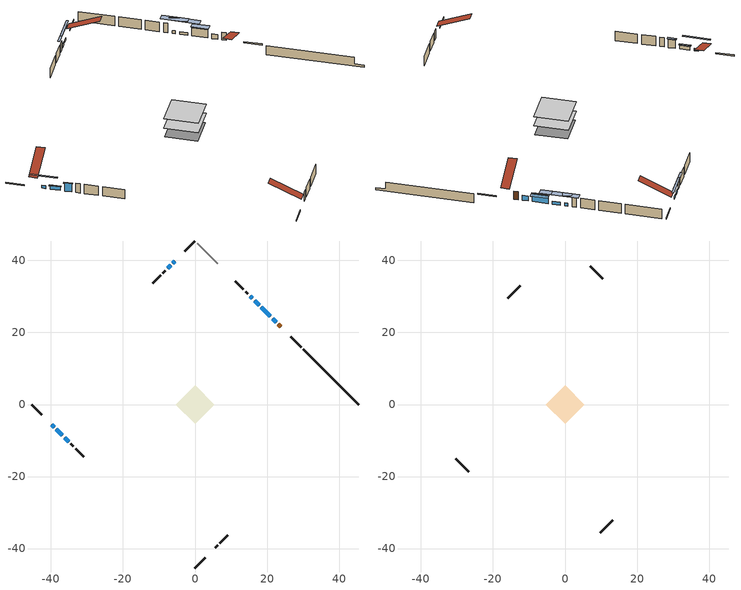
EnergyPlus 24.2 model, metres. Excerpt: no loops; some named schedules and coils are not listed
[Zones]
conditioned space
 floor adiabatic (AdiabaticFloorConstruction): -5.39,0 0,5.39 5.39,0 0,-5.39 z0.23
 floor foundation (Slab1 construction): -5.17,0 0,5.17 5.17,0 0,-5.17 z-2.08
 wall outside (RimJoist1 construction): 0,-45.39 2.87,-42.52 / -45.39,0 -42.52,-2.87 / 0,45.39 -2.87,42.52 / 29.43,15.96 26.56,18.83 z0.23:0.53
 wall outside (AdiabaticWallConstruction 1): 23.85,21.54 23.15,22.25 z0.23:2.26
 wall outside (AdiabaticWallConstruction): 22.49,22.9 21.57,23.82 z0.23:1.45; -5.58,39.81 -6.13,39.27 z0.23:0.97; -39.81,-5.58 -39.14,-6.25 / 17.78,27.61 16.54,28.85 / 15.88,29.51 15.36,30.03 / -6.78,38.61 -7.59,37.8 z0.23:0.94; 20.91,24.48 18.43,26.96 z0.23:2.31; -38.49,-6.91 -36.87,-8.52 z0.23:1.15; -36.21,-9.18 -35.12,-10.27 z0.23:2.34
 wall outside (Wall1 construction): 5.59,-39.81 6.26,-39.13 / -34.46,-10.93 -33.79,-11.61 / -8.25,37.14 -8.92,36.47 / 14.7,30.69 14.03,31.36 z0.23:2.67
 wall outside (Wall2 construction): 6.92,-38.47 9.11,-36.28 / -33.13,-12.26 -30.94,-14.46 / -9.58,35.81 -11.77,33.62 / 13.37,32.02 11.18,34.21 z0.23:2.67
 wall foundation (FoundationWall1 construction): 30.09,15.3,-2.08 30.09,15.3,0.23 43.86,1.53,0.23 43.86,1.53,-1.53 45.39,0,-1.53 45.39,0,-2.08
 wall adiabatic (Wall4 construction): 6.36,39.03 0.66,44.73 z0.23:2.67
 window (WindowConstruction 3): 22.49,22.9 21.57,23.82 z0.23:1.45
 window (WindowConstruction 7): -5.59,39.81 -6.12,39.27 z0.23:0.97
 window (WindowConstruction 8): -39.81,-5.59 -39.14,-6.25 z0.23:0.94
 window (WindowConstruction): 20.91,24.48 18.43,26.96 z0.23:2.31
 window (WindowConstruction 1): -38.48,-6.91 -36.87,-8.52 z0.23:1.14
 window (WindowConstruction 2): -36.21,-9.18 -35.12,-10.27 z0.23:2.34
 window (WindowConstruction 4): 17.78,27.61 16.54,28.85 z0.23:0.94
 window (WindowConstruction 5): 15.88,29.51 15.36,30.03 z0.23:0.94
 window (WindowConstruction 6): -6.78,38.61 -7.59,37.8 z0.23:0.94
 door (Door): 23.85,21.54 23.15,22.24 z0.23:2.26
 ceiling adiabatic (AdiabaticFloorConstruction): 0,-5.39 5.39,0 0,5.39 -5.39,0 z0.23
attic - vented
 floor to conditioned space (Floor1 construction Reversed): -5.39,0 0,5.39 5.39,0 0,-5.39 z2.67
 wall outside (Wall3 construction): 9.77,-35.62 13.27,-32.12 / -30.28,-15.11 -26.77,-18.62 / -12.43,32.96 -15.94,29.46 / 10.52,34.87 7.01,38.38 z0.23:2.67
 roof outside (Roof1 construction): 4.93,-40.46,2.67 -0.25,-35.29,5.72 -1.65,-36.69,5.72 3.53,-41.86,2.67; -40.46,-4.93,2.67 -35.29,0.25,5.72 -36.69,1.65,5.72 -41.86,-3.53,2.67; -4.93,40.46,2.67 0.25,35.29,5.72 1.65,36.69,5.72 -3.53,41.86,2.67; 24.5,20.89,2.67 19.33,15.71,5.72 20.73,14.31,5.72 25.91,19.49,2.67
shading: -7.99,37.4 -3.72,41.67 -4.01,41.96 -8.28,37.69 z3.61; -37.28,-8.12 -41.67,-3.72 -41.96,-4.01 -37.57,-8.41 z3.58; 18.29,27.1 21.06,24.34 22.02,25.3 19.26,28.07 z2.51; -36.73,-8.66 -38.63,-6.76 -38.92,-7.05 -37.02,-8.96 z1.35; -34.97,-10.42 -36.35,-9.04 -36.64,-9.33 -35.27,-10.71 z2.54; 14.67,30.72 19.64,25.75 20.61,26.71 15.64,31.69 z3.58; 13.49,31.9 17.75,27.64 18.72,28.61 14.46,32.87 z3.58; -9.46,35.94 -4.91,40.48 -5.21,40.77 -9.75,36.23 z3.58
[Building]
Building 1: Terrain=Suburbs
[Site:Location]
Quebec Intl AP_QC: Latitude {deg}=46.8; Longitude {deg}=-71.38; Time Zone {hr}=-5; Elevation {m}=74; Keep Site Location Information=Yes
[Site:GroundTemperature:Shallow]
0.0108218, -2.24938, -2.43038, -1.3578, 2.94801, 7.23376, 10.9493, 13.303, 13.5029, 11.5886, 7.96783, 3.81355
[Site:WaterMainsTemperature]
Calculation Method=Schedule; Temperature Schedule=mains temperature schedule
[Material] Roughness=Rough; Thermal Absorptance=0.9
Name | Thickness {m} | Conductivity {W/m-K} | Density {kg/m3} | Specific Heat {J/kg-K} | Solar Absorptance | Visible Absorptance
asphalt or fiberglass shingles | 0.00635 | 0.162714 | 1121.4 | 1465.45 | 0.4 | 0.4
ceiling loosefill ins | 0.169333 | 0.0480833 | 16.02 | 1046.75 | 0.7 | 0.7
ceiling stud and cavity | 0.1397 | 0.246387 | 65.682 | 1177.47 | 0.7 | 0.7
concrete 4.0 in. | 0.1016 | 1.803125 | 2242.8 | 837.4 | 0.7 | 0.7
concrete 8.0 in. | 0.2032 | 1.803125 | 2242.8 | 837.4 | 0.7 | 0.7
door material | 0.04445 | 0.188738 | 512.64 | 1214.23 | 0.7 | 0.7
exterior vertical ins | 0.0533782 | 0.029427 | 32.04 | 1214.23 | 0.7 | 0.7
floor covering | 0.0127 | 0.0433444 | 54.468 | 1339.84 | 0.6 | 0.6
floor rigid ins; wall rigid ins 2 | 0.512978 | 0.029427 | 32.04 | 1214.23 | 0.7 | 0.7
floor stud and cavity | 0.1397 | 1.75129 | 37.0049 | 1207.88 | 0.7 | 0.7
furniture material conditioned space 1 | 0.1524 | 0.115458 | 640.8 | 1214.23 | 0.6 | 0.6
gypsum board | 0.0127 | 0.160291 | 801 | 837.4 | 0.6 | 0.6
gypsum board 1 | 0.0127 | 0.160291 | 801 | 837.4 | 0.7 | 0.7
osb sheathing 0.5 in. | 0.0127 | 0.115458 | 512.64 | 1214.23 | 0.7 | 0.7
osb sheathing 0.75 in. | 0.01905 | 0.115458 | 512.64 | 1214.23 | 0.7 | 0.7
osb sheathing 2.0 in. | 0.0508 | 0.115458 | 512.64 | 1214.23 | 0.7 | 0.7
rim joist rigid ins; wall rigid ins | 0.051816 | 0.029427 | 32.04 | 1214.23 | 0.7 | 0.7
rim joist stud and cavity | 0.0508 | 0.0392742 | 125.044 | 1163.47 | 0.6 | 0.6
wall rigid ins 1 | 0.051816 | 0.029427 | 32.04 | 1214.23 | 0.4 | 0.4
wall stud and cavity | 0.1397 | 0.299398 | 139.0536 | 1170.24 | 0.7 | 0.7
wall stud and cavity 1 | 0.1397 | 0.16703 | 139.0536 | 1170.24 | 0.7 | 0.7
wall stud and cavity 2 | 0.0889 | 6.1454 | 50.32683 | 1063.81 | 0.6 | 0.6
wall stud and cavity 3 | 0.1397 | 0.139793 | 139.0536 | 1170.24 | 0.7 | 0.7
wall stud and cavity 4 | 0.0889 | 0.380278 | 52.3479 | 1209.89 | 0.7 | 0.7
wall stud and cavity 5 | 0.0889 | 0.391764 | 83.0341 | 1211.67 | 0.7 | 0.7
wood siding | 0.0254 | 0.102417 | 544.68 | 1172.36 | 0.4 | 0.4
wood siding 1 | 0.00254 | 0.102417 | 544.68 | 1172.36 | 0.4 | 0.4
wood siding 2; wood siding 3; wood siding 4 | 0.0254 | 0.102417 | 544.68 | 1172.36 | 0.7 | 0.7
[WindowMaterial:SimpleGlazingSystem]
Name | U-Factor {W/m2-K} | Solar Heat Gain Coefficient
WindowMaterial | 2.97584 | 0.59
WindowMaterial 1 | 3.00196 | 0.53
WindowMaterial 2 | 2.98209 | 0.59
WindowMaterial 3 | 2.93325 | 0.66
WindowMaterial 4 | 2.986628 | 0.55
WindowMaterial 5 | 3.0559 | 0.45
WindowMaterial 6 | 3.01388 | 0.51
WindowMaterial 7 | 3.05249 | 0.46
WindowMaterial 8 | 3.03035 | 0.49
[Construction]
AdiabaticFloorConstruction: floor stud and cavity, floor rigid ins, osb sheathing 0.75 in., floor covering
AdiabaticWallConstruction: wood siding 3, wall rigid ins 2, wall stud and cavity 4, gypsum board
AdiabaticWallConstruction 1: wood siding 4, wall rigid ins 2, wall stud and cavity 4, gypsum board
Door: door material
Floor1 construction Reversed: gypsum board, ceiling stud and cavity, ceiling loosefill ins
FoundationWall1 construction: concrete 8.0 in., gypsum board 1
furniture construction conditioned space 1: furniture material conditioned space 1
PartitionWallConstruction: gypsum board, wall stud and cavity 5, gypsum board
RimJoist1 construction: wood siding 2, rim joist rigid ins, osb sheathing 2.0 in., rim joist stud and cavity
Roof1 construction: asphalt or fiberglass shingles
Slab1 construction: concrete 4.0 in.
Wall1 construction: wood siding, wall rigid ins, osb sheathing 0.5 in., wall stud and cavity, gypsum board
Wall2 construction: wood siding, wall rigid ins, osb sheathing 0.5 in., wall stud and cavity 1, gypsum board
Wall3 construction: wood siding 1, wall stud and cavity 2
Wall4 construction: wall rigid ins 1, osb sheathing 0.5 in., wall stud and cavity 3, gypsum board
WindowConstruction: WindowMaterial
WindowConstruction 1: WindowMaterial 1
WindowConstruction 2: WindowMaterial 2
WindowConstruction 3: WindowMaterial 3
WindowConstruction 4: WindowMaterial 4
WindowConstruction 5: WindowMaterial 5
WindowConstruction 6: WindowMaterial 6
WindowConstruction 7: WindowMaterial 7
WindowConstruction 8: WindowMaterial 8
[Zone] Multiplier=1; Part of Total Floor Area=Yes
Name | Volume {m3}
attic - vented | 28.359
conditioned space | 278.5
[Space]
Name | Zone | Volume {m3}
attic - vented 1 | attic - vented | 28.359
conditioned space 1 | conditioned space | 278.5
[ZoneInfiltration:EffectiveLeakageArea]
infil attic - vented 1: Zone or Space=attic - vented 1; Schedule=Always On Discrete; Effective Air Leakage Area {cm2}=2143.75; Stack Coefficient=0.000381676; Wind Coefficient=1.31998e-05
[ZoneMixing]
whole house fan mix: Zone or Space=attic - vented; Schedule=Always On Continuous; Design Flow Rate Calculation Method=Flow/Zone; Design Flow Rate {m3/s}=0; Source Zone or Space=conditioned space
[SurfaceProperty:ExposedFoundationPerimeter]
Slab1: Exposed Perimeter Calculation Method=TotalExposedPerimeter; Total Exposed Perimeter {m}=21.641
[InternalMass] Zone or ZoneList=conditioned space; Space or SpaceList=conditioned space 1
Name | Construction | Surface Area {m2}
furniture mass conditioned space 1 | furniture construction conditioned space 1 | 44.6399
partition wall mass | PartitionWallConstruction | 111.6
[Lights]
interior lighting: Zone or ZoneList or Space or SpaceList=conditioned space 1; Schedule=interior lighting schedule; Design Level Calculation Method=LightingLevel; Lighting Level {W}=343.2; Return Air Fraction=0; Fraction Radiant=0.6; Fraction Visible=0.2; Fraction Replaceable=1
[People]
occupants: Zone or ZoneList or Space or SpaceList=conditioned space 1; Number of People Schedule=occupants schedule; Number of People Calculation Method=People; Number of People=3; Fraction Radiant=0.314171; Sensible Heat Fraction=0.56303; Activity Level Schedule=occupants activity schedule; Carbon Dioxide Generation Rate {m3/s-W}=0; Enable ASHRAE 55 Comfort Warnings=No; Mean Radiant Temperature Calculation Type=EnclosureAveraged
[ElectricEquipment] Zone or ZoneList or Space or SpaceList=conditioned space 1; Design Level Calculation Method=EquipmentLevel
Name | Schedule | Design Level {W} | Fraction Latent | Fraction Radiant | Fraction Lost
clothes dryer | clothes dryer schedule | 140.772 | 0.015 | 0.081 | 0.85
clothes washer | clothes washer schedule | 32.1985 | 0.03 | 0.162 | 0.7
cooking range | cooking range schedule | 208.969 | 0.08 | 0.432 | 0.2
dishwasher | dishwasher schedule | 66.8632 | 0.3 | 0.18 | 0.4
fridge | fridge schedule | 72.9452 | 0 | 0.6 | 0
mech vent house fan | mech vent house fan schedule | 14.1667 | 0 | 0 | 1
mech vent house fan cfis | mech vent house fan cfis schedule | 0 | 0 | 0 | 0
mech vent range fan 0 | mech vent range fan 0 schedule | 57 | 0 | 0 | 1
misc plug loads | misc plug loads schedule | 494.7 | 0.045 | 0.513 | 0.1
whole house fan | Always On Discrete | 0 | 0 | 0 | 1
[OtherEquipment] Zone or ZoneList or Space or SpaceList=conditioned space 1; Design Level Calculation Method=EquipmentLevel
Name | Fuel Type | Schedule | Design Level {W} | Fraction Latent | Fraction Radiant | Fraction Lost
clothes dryer 1 | Electricity | clothes dryer schedule | 0 | 0.015 | 0.081 | 0.85
cooking range 1 | Electricity | cooking range schedule | 0 | 0.08 | 0.432 | 0.2
general water use latent | None | general water use schedule | 59.3978 | 1 | 0 | 0
general water use sensible | None | general water use schedule | -58.539 | 0 | 0.6 | 0
mech vent house fan latent load | None | Always On Discrete | 0 | 1 | 0 | 0
mech vent house fan sensible load | None | Always On Discrete | 0 | 0 | 0 | 0
water heater energy adjustment1 | Electricity | Always On Discrete | 0.01 | 0 | 0 | 1
[ZoneInfiltration:DesignFlowRate] Zone or ZoneList or Space or SpaceList=conditioned space 1; Schedule=Always On Discrete; Design Flow Rate Calculation Method=Flow/Zone; Design Flow Rate {m3/s}=0
infil flow; natural vent flow; whole house fan flow
[ZoneControl:Thermostat]
conditioned space Thermostat: Zone or ZoneList=conditioned space; Control Type Schedule=conditioned space Thermostat Schedule; Control 1=conditioned space temperature setpoint; Temperature Difference Between Cutout And Setpoint {deltaC}=0
[ThermostatSetpoint:DualSetpoint]
conditioned space temperature setpoint: Heating Setpoint Temperature Schedule=heating setpoint; Cooling Setpoint Temperature Schedule=cooling setpoint
[AirLoopHVAC:UnitarySystem]
unit heater unitary system: Control Type=Load; Controlling Zone or Thermostat Location=conditioned space; Dehumidification Control Type=None; Availability Schedule=Always On Discrete; Supply Fan=unit heater supply fan; Fan Placement=BlowThrough; Supply Air Fan Operating Mode Schedule=unit heater auto fan schedule; Heating Coil=unit heater htg coil; DX Heating Coil Sizing Ratio=1; Use DOAS DX Cooling Coil=No; Minimum Supply Air Temperature {C}=2; Latent Load Control=SensibleOnlyLoadControl; Cooling Supply Air Flow Rate Method=None; Heating Supply Air Flow Rate Method=SupplyAirFlowRate; Heating Supply Air Flow Rate {m3/s}=0.00141584; No Load Supply Air Flow Rate Method=SupplyAirFlowRate; No Load Supply Air Flow Rate {m3/s}=0; No Load Supply Air Flow Rate Control Set To Low Speed=Yes; Maximum Supply Air Temperature {C}=48.8889; Maximum Outdoor Dry-Bulb Temperature for Supplemental Heater Operation {C}=21; Ancillary On-Cycle Electric Power {W}=0; Ancillary Off-Cycle Electric Power {W}=0
[Zone equipment]
conditioned space: electric baseboard, unit heater unitary system
[Foundation:Kiva]
Foundation Kiva 1: Initial Indoor Air Temperature {C}=18; Wall Height Above Grade {m}=0.230002; Wall Depth Below Slab {m}=0.2032; Custom Block Material Name 1=exterior vertical ins; Custom Block Depth 1 {m}=2.30999; Custom Block X Position 1 {m}=0.2159; Custom Block Z Position 1 {m}=0
[Foundation:Kiva:Settings]
Soil Conductivity {W/m-K}=0.849921; Soil Density {kg/m3}=1842.3; Soil Specific Heat {J/kg-K}=418.7; Ground Solar Absorptivity=0.9; Ground Thermal Absorptivity=0.9; Ground Surface Roughness {m}=0.03; Far-Field Width {m}=40; Deep-Ground Boundary Condition=ZeroFlux; Deep-Ground Depth {m}=40; Minimum Cell Dimension {m}=0.2; Maximum Cell Growth Coefficient=3; Simulation Timestep=Timestep
[Exterior:Lights]
exterior lighting: Schedule=exterior lighting schedule; Design Level {W}=75.6
[EnergyManagementSystem:Sensor] Output:Variable or Output:Meter Index Key=conditioned space
Name | Output:Variable or Output:Meter
conditioned_space_clg_unmet_s | Zone Cooling Setpoint Not Met Time
conditioned_space_htg_unmet_s | Zone Heating Setpoint Not Met Time
fridge_tin_s; tin_s; tin_s_1 | Zone Mean Air Temperature
tout_s | Zone Outdoor Air Drybulb Temperature
win_s | Zone Air Humidity Ratio
[Schedule:Constant]
Name | Hourly Value
Always On Continuous; mech vent house fan schedule; mech vent house fan cfis schedule; Always On Discrete | 1
occupants activity schedule | 117.228
fridge schedule; unit heater auto fan schedule | 0
[Schedule:Week:Daily]
interior lighting schedule Week Rule - Jan1-Jan27: interior lighting schedule day, interior lighting schedule day, interior lighting schedule day, interior lighting schedule day, interior lighting schedule day, interior lighting schedule day, interior lighting schedule day, interior lighting schedule default day, interior lighting schedule default day, interior lighting schedule default day, interior lighting schedule default day, interior lighting schedule default day
interior lighting schedule Week Rule - Jan28-Feb3: interior lighting schedule day, interior lighting schedule day, interior lighting schedule day, interior lighting schedule day, interior lighting schedule day 1, interior lighting schedule day 1, interior lighting schedule day 1, interior lighting schedule default day, interior lighting schedule default day, interior lighting schedule default day, interior lighting schedule default day, interior lighting schedule default day
interior lighting schedule Week Rule - Feb4-Feb24: interior lighting schedule day 1, interior lighting schedule day 1, interior lighting schedule day 1, interior lighting schedule day 1, interior lighting schedule day 1, interior lighting schedule day 1, interior lighting schedule day 1, interior lighting schedule default day, interior lighting schedule default day, interior lighting schedule default day, interior lighting schedule default day, interior lighting schedule default day
interior lighting schedule Week Rule - Feb25-Mar3: interior lighting schedule day 1, interior lighting schedule day 1, interior lighting schedule day 1, interior lighting schedule day 1, interior lighting schedule day 2, interior lighting schedule day 2, interior lighting schedule day 2, interior lighting schedule default day, interior lighting schedule default day, interior lighting schedule default day, interior lighting schedule default day, interior lighting schedule default day
interior lighting schedule Week Rule - Mar4-Mar31: interior lighting schedule day 2, interior lighting schedule day 2, interior lighting schedule day 2, interior lighting schedule day 2, interior lighting schedule day 2, interior lighting schedule day 2, interior lighting schedule day 2, interior lighting schedule default day, interior lighting schedule default day, interior lighting schedule default day, interior lighting schedule default day, interior lighting schedule default day
interior lighting schedule Week Rule - Apr1-Apr28: interior lighting schedule day 3, interior lighting schedule day 3, interior lighting schedule day 3, interior lighting schedule day 3, interior lighting schedule day 3, interior lighting schedule day 3, interior lighting schedule day 3, interior lighting schedule default day, interior lighting schedule default day, interior lighting schedule default day, interior lighting schedule default day, interior lighting schedule default day
interior lighting schedule Week Rule - Apr29-May5: interior lighting schedule day 3, interior lighting schedule day 3, interior lighting schedule day 4, interior lighting schedule day 4, interior lighting schedule day 4, interior lighting schedule day 4, interior lighting schedule day 4, interior lighting schedule default day, interior lighting schedule default day, interior lighting schedule default day, interior lighting schedule default day, interior lighting schedule default day
interior lighting schedule Week Rule - May6-May26: interior lighting schedule day 4, interior lighting schedule day 4, interior lighting schedule day 4, interior lighting schedule day 4, interior lighting schedule day 4, interior lighting schedule day 4, interior lighting schedule day 4, interior lighting schedule default day, interior lighting schedule default day, interior lighting schedule default day, interior lighting schedule default day, interior lighting schedule default day
interior lighting schedule Week Rule - May27-Jun2: interior lighting schedule day 4, interior lighting schedule day 4, interior lighting schedule day 4, interior lighting schedule day 4, interior lighting schedule day 4, interior lighting schedule day 5, interior lighting schedule day 5, interior lighting schedule default day, interior lighting schedule default day, interior lighting schedule default day, interior lighting schedule default day, interior lighting schedule default day
interior lighting schedule Week Rule - Jun3-Jun30: interior lighting schedule day 5, interior lighting schedule day 5, interior lighting schedule day 5, interior lighting schedule day 5, interior lighting schedule day 5, interior lighting schedule day 5, interior lighting schedule day 5, interior lighting schedule default day, interior lighting schedule default day, interior lighting schedule default day, interior lighting schedule default day, interior lighting schedule default day
interior lighting schedule Week Rule - Jul1-Jul28: interior lighting schedule day 6, interior lighting schedule day 6, interior lighting schedule day 6, interior lighting schedule day 6, interior lighting schedule day 6, interior lighting schedule day 6, interior lighting schedule day 6, interior lighting schedule default day, interior lighting schedule default day, interior lighting schedule default day, interior lighting schedule default day, interior lighting schedule default day
interior lighting schedule Week Rule - Jul29-Aug4: interior lighting schedule day 6, interior lighting schedule day 6, interior lighting schedule day 6, interior lighting schedule day 7, interior lighting schedule day 7, interior lighting schedule day 7, interior lighting schedule day 7, interior lighting schedule default day, interior lighting schedule default day, interior lighting schedule default day, interior lighting schedule default day, interior lighting schedule default day
interior lighting schedule Week Rule - Aug5-Aug25: interior lighting schedule day 7, interior lighting schedule day 7, interior lighting schedule day 7, interior lighting schedule day 7, interior lighting schedule day 7, interior lighting schedule day 7, interior lighting schedule day 7, interior lighting schedule default day, interior lighting schedule default day, interior lighting schedule default day, interior lighting schedule default day, interior lighting schedule default day
interior lighting schedule Week Rule - Aug26-Sep1: interior lighting schedule day 7, interior lighting schedule day 7, interior lighting schedule day 7, interior lighting schedule day 7, interior lighting schedule day 7, interior lighting schedule day 7, interior lighting schedule day 8, interior lighting schedule default day, interior lighting schedule default day, interior lighting schedule default day, interior lighting schedule default day, interior lighting schedule default day
interior lighting schedule Week Rule - Sep2-Sep29: interior lighting schedule day 8, interior lighting schedule day 8, interior lighting schedule day 8, interior lighting schedule day 8, interior lighting schedule day 8, interior lighting schedule day 8, interior lighting schedule day 8, interior lighting schedule default day, interior lighting schedule default day, interior lighting schedule default day, interior lighting schedule default day, interior lighting schedule default day
interior lighting schedule Week Rule - Sep30-Oct6: interior lighting schedule day 8, interior lighting schedule day 9, interior lighting schedule day 9, interior lighting schedule day 9, interior lighting schedule day 9, interior lighting schedule day 9, interior lighting schedule day 9, interior lighting schedule default day, interior lighting schedule default day, interior lighting schedule default day, interior lighting schedule default day, interior lighting schedule default day
interior lighting schedule Week Rule - Oct7-Oct27: interior lighting schedule day 9, interior lighting schedule day 9, interior lighting schedule day 9, interior lighting schedule day 9, interior lighting schedule day 9, interior lighting schedule day 9, interior lighting schedule day 9, interior lighting schedule default day, interior lighting schedule default day, interior lighting schedule default day, interior lighting schedule default day, interior lighting schedule default day
interior lighting schedule Week Rule - Oct28-Nov3: interior lighting schedule day 9, interior lighting schedule day 9, interior lighting schedule day 9, interior lighting schedule day 9, interior lighting schedule day 10, interior lighting schedule day 10, interior lighting schedule day 10, interior lighting schedule default day, interior lighting schedule default day, interior lighting schedule default day, interior lighting schedule default day, interior lighting schedule default day
interior lighting schedule Week Rule - Nov4-Nov24: interior lighting schedule day 10, interior lighting schedule day 10, interior lighting schedule day 10, interior lighting schedule day 10, interior lighting schedule day 10, interior lighting schedule day 10, interior lighting schedule day 10, interior lighting schedule default day, interior lighting schedule default day, interior lighting schedule default day, interior lighting schedule default day, interior lighting schedule default day
interior lighting schedule Week Rule - Nov25-Dec1: interior lighting schedule day 10, interior lighting schedule day 10, interior lighting schedule day 10, interior lighting schedule day 10, interior lighting schedule day 10, interior lighting schedule day 10, interior lighting schedule day 11, interior lighting schedule default day, interior lighting schedule default day, interior lighting schedule default day, interior lighting schedule default day, interior lighting schedule default day
interior lighting schedule Week Rule - Dec2-Dec31: interior lighting schedule day 11, interior lighting schedule day 11, interior lighting schedule day 11, interior lighting schedule day 11, interior lighting schedule day 11, interior lighting schedule day 11, interior lighting schedule day 11, interior lighting schedule default day, interior lighting schedule default day, interior lighting schedule default day, interior lighting schedule default day, interior lighting schedule default day
occupants schedule Week Rule - Jan1-Dec31: occupants schedule day, occupants schedule day, occupants schedule day, occupants schedule day, occupants schedule day, occupants schedule day, occupants schedule day, occupants schedule default day, occupants schedule default day, occupants schedule default day, occupants schedule default day, occupants schedule default day
clothes dryer schedule Week Rule - Jan1-Dec31: clothes dryer schedule day, clothes dryer schedule day, clothes dryer schedule day, clothes dryer schedule day, clothes dryer schedule day, clothes dryer schedule day, clothes dryer schedule day, clothes dryer schedule default day, clothes dryer schedule default day, clothes dryer schedule default day, clothes dryer schedule default day, clothes dryer schedule default day
clothes washer schedule Week Rule - Jan1-Dec31: clothes washer schedule day, clothes washer schedule day, clothes washer schedule day, clothes washer schedule day, clothes washer schedule day, clothes washer schedule day, clothes washer schedule day, clothes washer schedule default day, clothes washer schedule default day, clothes washer schedule default day, clothes washer schedule default day, clothes washer schedule default day
cooking range schedule Week Rule - Jan1-Dec31: cooking range schedule day, cooking range schedule day, cooking range schedule day, cooking range schedule day, cooking range schedule day, cooking range schedule day, cooking range schedule day, cooking range schedule default day, cooking range schedule default day, cooking range schedule default day, cooking range schedule default day, cooking range schedule default day
dishwasher schedule Week Rule - Jan1-Dec31: dishwasher schedule day, dishwasher schedule day, dishwasher schedule day, dishwasher schedule day, dishwasher schedule day, dishwasher schedule day, dishwasher schedule day, dishwasher schedule default day, dishwasher schedule default day, dishwasher schedule default day, dishwasher schedule default day, dishwasher schedule default day
mech vent range fan 0 schedule Week Rule - Jan1-Dec31: mech vent range fan 0 schedule day, mech vent range fan 0 schedule day, mech vent range fan 0 schedule day, mech vent range fan 0 schedule day, mech vent range fan 0 schedule day, mech vent range fan 0 schedule day, mech vent range fan 0 schedule day, mech vent range fan 0 schedule default day, mech vent range fan 0 schedule default day, mech vent range fan 0 schedule default day, mech vent range fan 0 schedule default day, mech vent range fan 0 schedule default day
misc plug loads schedule Week Rule - Jan1-Dec31: misc plug loads schedule day, misc plug loads schedule day, misc plug loads schedule day, misc plug loads schedule day, misc plug loads schedule day, misc plug loads schedule day, misc plug loads schedule day, misc plug loads schedule default day, misc plug loads schedule default day, misc plug loads schedule default day, misc plug loads schedule default day, misc plug loads schedule default day
general water use schedule Week Rule - Jan1-Dec31: general water use schedule day, general water use schedule day, general water use schedule day, general water use schedule day, general water use schedule day, general water use schedule day, general water use schedule day, general water use schedule default day, general water use schedule default day, general water use schedule default day, general water use schedule default day, general water use schedule default day
exterior lighting schedule Week Rule - Jan1-Jan27: exterior lighting schedule day, exterior lighting schedule day, exterior lighting schedule day, exterior lighting schedule day, exterior lighting schedule day, exterior lighting schedule day, exterior lighting schedule day, exterior lighting schedule default day, exterior lighting schedule default day, exterior lighting schedule default day, exterior lighting schedule default day, exterior lighting schedule default day
exterior lighting schedule Week Rule - Jan28-Feb3: exterior lighting schedule day, exterior lighting schedule day, exterior lighting schedule day, exterior lighting schedule day, exterior lighting schedule day 1, exterior lighting schedule day 1, exterior lighting schedule day 1, exterior lighting schedule default day, exterior lighting schedule default day, exterior lighting schedule default day, exterior lighting schedule default day, exterior lighting schedule default day
exterior lighting schedule Week Rule - Feb4-Feb24: exterior lighting schedule day 1, exterior lighting schedule day 1, exterior lighting schedule day 1, exterior lighting schedule day 1, exterior lighting schedule day 1, exterior lighting schedule day 1, exterior lighting schedule day 1, exterior lighting schedule default day, exterior lighting schedule default day, exterior lighting schedule default day, exterior lighting schedule default day, exterior lighting schedule default day
exterior lighting schedule Week Rule - Feb25-Mar3: exterior lighting schedule day 1, exterior lighting schedule day 1, exterior lighting schedule day 1, exterior lighting schedule day 1, exterior lighting schedule day 2, exterior lighting schedule day 2, exterior lighting schedule day 2, exterior lighting schedule default day, exterior lighting schedule default day, exterior lighting schedule default day, exterior lighting schedule default day, exterior lighting schedule default day
exterior lighting schedule Week Rule - Mar4-Mar31: exterior lighting schedule day 2, exterior lighting schedule day 2, exterior lighting schedule day 2, exterior lighting schedule day 2, exterior lighting schedule day 2, exterior lighting schedule day 2, exterior lighting schedule day 2, exterior lighting schedule default day, exterior lighting schedule default day, exterior lighting schedule default day, exterior lighting schedule default day, exterior lighting schedule default day
exterior lighting schedule Week Rule - Apr1-Apr28: exterior lighting schedule day 3, exterior lighting schedule day 3, exterior lighting schedule day 3, exterior lighting schedule day 3, exterior lighting schedule day 3, exterior lighting schedule day 3, exterior lighting schedule day 3, exterior lighting schedule default day, exterior lighting schedule default day, exterior lighting schedule default day, exterior lighting schedule default day, exterior lighting schedule default day
exterior lighting schedule Week Rule - Apr29-May5: exterior lighting schedule day 3, exterior lighting schedule day 3, exterior lighting schedule day 4, exterior lighting schedule day 4, exterior lighting schedule day 4, exterior lighting schedule day 4, exterior lighting schedule day 4, exterior lighting schedule default day, exterior lighting schedule default day, exterior lighting schedule default day, exterior lighting schedule default day, exterior lighting schedule default day
exterior lighting schedule Week Rule - May6-May26: exterior lighting schedule day 4, exterior lighting schedule day 4, exterior lighting schedule day 4, exterior lighting schedule day 4, exterior lighting schedule day 4, exterior lighting schedule day 4, exterior lighting schedule day 4, exterior lighting schedule default day, exterior lighting schedule default day, exterior lighting schedule default day, exterior lighting schedule default day, exterior lighting schedule default day
exterior lighting schedule Week Rule - May27-Jun2: exterior lighting schedule day 4, exterior lighting schedule day 4, exterior lighting schedule day 4, exterior lighting schedule day 4, exterior lighting schedule day 4, exterior lighting schedule day 5, exterior lighting schedule day 5, exterior lighting schedule default day, exterior lighting schedule default day, exterior lighting schedule default day, exterior lighting schedule default day, exterior lighting schedule default day
exterior lighting schedule Week Rule - Jun3-Jun30: exterior lighting schedule day 5, exterior lighting schedule day 5, exterior lighting schedule day 5, exterior lighting schedule day 5, exterior lighting schedule day 5, exterior lighting schedule day 5, exterior lighting schedule day 5, exterior lighting schedule default day, exterior lighting schedule default day, exterior lighting schedule default day, exterior lighting schedule default day, exterior lighting schedule default day
exterior lighting schedule Week Rule - Jul1-Jul28: exterior lighting schedule day 6, exterior lighting schedule day 6, exterior lighting schedule day 6, exterior lighting schedule day 6, exterior lighting schedule day 6, exterior lighting schedule day 6, exterior lighting schedule day 6, exterior lighting schedule default day, exterior lighting schedule default day, exterior lighting schedule default day, exterior lighting schedule default day, exterior lighting schedule default day
exterior lighting schedule Week Rule - Jul29-Aug4: exterior lighting schedule day 6, exterior lighting schedule day 6, exterior lighting schedule day 6, exterior lighting schedule day 7, exterior lighting schedule day 7, exterior lighting schedule day 7, exterior lighting schedule day 7, exterior lighting schedule default day, exterior lighting schedule default day, exterior lighting schedule default day, exterior lighting schedule default day, exterior lighting schedule default day
exterior lighting schedule Week Rule - Aug5-Aug25: exterior lighting schedule day 7, exterior lighting schedule day 7, exterior lighting schedule day 7, exterior lighting schedule day 7, exterior lighting schedule day 7, exterior lighting schedule day 7, exterior lighting schedule day 7, exterior lighting schedule default day, exterior lighting schedule default day, exterior lighting schedule default day, exterior lighting schedule default day, exterior lighting schedule default day
exterior lighting schedule Week Rule - Aug26-Sep1: exterior lighting schedule day 7, exterior lighting schedule day 7, exterior lighting schedule day 7, exterior lighting schedule day 7, exterior lighting schedule day 7, exterior lighting schedule day 7, exterior lighting schedule day 8, exterior lighting schedule default day, exterior lighting schedule default day, exterior lighting schedule default day, exterior lighting schedule default day, exterior lighting schedule default day
exterior lighting schedule Week Rule - Sep2-Sep29: exterior lighting schedule day 8, exterior lighting schedule day 8, exterior lighting schedule day 8, exterior lighting schedule day 8, exterior lighting schedule day 8, exterior lighting schedule day 8, exterior lighting schedule day 8, exterior lighting schedule default day, exterior lighting schedule default day, exterior lighting schedule default day, exterior lighting schedule default day, exterior lighting schedule default day
exterior lighting schedule Week Rule - Sep30-Oct6: exterior lighting schedule day 8, exterior lighting schedule day 9, exterior lighting schedule day 9, exterior lighting schedule day 9, exterior lighting schedule day 9, exterior lighting schedule day 9, exterior lighting schedule day 9, exterior lighting schedule default day, exterior lighting schedule default day, exterior lighting schedule default day, exterior lighting schedule default day, exterior lighting schedule default day
[Schedule:Year]
interior lighting schedule: interior lighting schedule Week Rule - Jan1-Jan27, 1, 1, 1, 27, interior lighting schedule Week Rule - Jan28-Feb3, 1, 28, 2, 3, interior lighting schedule Week Rule - Feb4-Feb24, 2, 4, 2, 24, interior lighting schedule Week Rule - Feb25-Mar3, 2, 25, 3, 3, interior lighting schedule Week Rule - Mar4-Mar31, 3, 4, 3, 31, interior lighting schedule Week Rule - Apr1-Apr28, 4, 1, 4, 28, interior lighting schedule Week Rule - Apr29-May5, 4, 29, 5, 5, interior lighting schedule Week Rule - May6-May26, 5, 6, 5, 26, interior lighting schedule Week Rule - May27-Jun2, 5, 27, 6, 2, interior lighting schedule Week Rule - Jun3-Jun30, 6, 3, 6, 30, interior lighting schedule Week Rule - Jul1-Jul28, 7, 1, 7, 28, interior lighting schedule Week Rule - Jul29-Aug4, 7, 29, 8, 4, interior lighting schedule Week Rule - Aug5-Aug25, 8, 5, 8, 25, interior lighting schedule Week Rule - Aug26-Sep1, 8, 26, 9, 1, interior lighting schedule Week Rule - Sep2-Sep29, 9, 2, 9, 29, interior lighting schedule Week Rule - Sep30-Oct6, 9, 30, 10, 6, interior lighting schedule Week Rule - Oct7-Oct27, 10, 7, 10, 27, interior lighting schedule Week Rule - Oct28-Nov3, 10, 28, 11, 3, interior lighting schedule Week Rule - Nov4-Nov24, 11, 4, 11, 24, interior lighting schedule Week Rule - Nov25-Dec1, 11, 25, 12, 1, interior lighting schedule Week Rule - Dec2-Dec31, 12, 2, 12, 31
occupants schedule: occupants schedule Week Rule - Jan1-Dec31, 1, 1, 12, 31
clothes dryer schedule: clothes dryer schedule Week Rule - Jan1-Dec31, 1, 1, 12, 31
clothes washer schedule: clothes washer schedule Week Rule - Jan1-Dec31, 1, 1, 12, 31
cooking range schedule: cooking range schedule Week Rule - Jan1-Dec31, 1, 1, 12, 31
dishwasher schedule: dishwasher schedule Week Rule - Jan1-Dec31, 1, 1, 12, 31
mech vent range fan 0 schedule: mech vent range fan 0 schedule Week Rule - Jan1-Dec31, 1, 1, 12, 31
misc plug loads schedule: misc plug loads schedule Week Rule - Jan1-Dec31, 1, 1, 12, 31
general water use schedule: general water use schedule Week Rule - Jan1-Dec31, 1, 1, 12, 31
exterior lighting schedule: exterior lighting schedule Week Rule - Jan1-Jan27, 1, 1, 1, 27, exterior lighting schedule Week Rule - Jan28-Feb3, 1, 28, 2, 3, exterior lighting schedule Week Rule - Feb4-Feb24, 2, 4, 2, 24, exterior lighting schedule Week Rule - Feb25-Mar3, 2, 25, 3, 3, exterior lighting schedule Week Rule - Mar4-Mar31, 3, 4, 3, 31, exterior lighting schedule Week Rule - Apr1-Apr28, 4, 1, 4, 28, exterior lighting schedule Week Rule - Apr29-May5, 4, 29, 5, 5, exterior lighting schedule Week Rule - May6-May26, 5, 6, 5, 26, exterior lighting schedule Week Rule - May27-Jun2, 5, 27, 6, 2, exterior lighting schedule Week Rule - Jun3-Jun30, 6, 3, 6, 30, exterior lighting schedule Week Rule - Jul1-Jul28, 7, 1, 7, 28, exterior lighting schedule Week Rule - Jul29-Aug4, 7, 29, 8, 4, exterior lighting schedule Week Rule - Aug5-Aug25, 8, 5, 8, 25, exterior lighting schedule Week Rule - Aug26-Sep1, 8, 26, 9, 1, exterior lighting schedule Week Rule - Sep2-Sep29, 9, 2, 9, 29, exterior lighting schedule Week Rule - Sep30-Oct6, 9, 30, 10, 6, exterior lighting schedule Week Rule - Oct7-Oct27, 10, 7, 10, 27, exterior lighting schedule Week Rule - Oct28-Nov3, 10, 28, 11, 3, exterior lighting schedule Week Rule - Nov4-Nov24, 11, 4, 11, 24, exterior lighting schedule Week Rule - Nov25-Dec1, 11, 25, 12, 1, exterior lighting schedule Week Rule - Dec2-Dec31, 12, 2, 12, 31
[Schedule:Compact]
conditioned space Thermostat Schedule: Through: 12/31, For: AllDays, Until: 24:00, 4
mains temperature schedule: Through: 01/01, For: AllDays, Until: 24:00, 5.175, Through: 01/02, For: AllDays, Until: 24:00, 5.10167, Through: 01/03, For: AllDays, Until: 24:00, 5.02889, Through: 01/04, For: AllDays, Until: 24:00, 4.95778, Through: 01/05, For: AllDays, Until: 24:00, 4.88778, Through: 01/06, For: AllDays, Until: 24:00, 4.81833, Through: 01/07, For: AllDays, Until: 24:00, 4.75056, Through: 01/08, For: AllDays, Until: 24:00, 4.68389, Through: 01/09, For: AllDays, Until: 24:00, 4.61833, Through: 01/10, For: AllDays, Until: 24:00, 4.55389, Through: 01/11, For: AllDays, Until: 24:00, 4.49056, Through: 01/12, For: AllDays, Until: 24:00, 4.42889, Through: 01/13, For: AllDays, Until: 24:00, 4.36778, Through: 01/14, For: AllDays, Until: 24:00, 4.30889, Through: 01/15, For: AllDays, Until: 24:00, 4.25056, Through: 01/16, For: AllDays, Until: 24:00, 4.19389, Through: 01/17, For: AllDays, Until: 24:00, 4.13833, Through: 01/18, For: AllDays, Until: 24:00, 4.08444, Through: 01/19, For: AllDays, Until: 24:00, 4.03167, Through: 01/20, For: AllDays, Until: 24:00, 3.98056, Through: 01/21, For: AllDays, Until: 24:00, 3.93056, Through: 01/22, For: AllDays, Until: 24:00, 3.88222, Through: 01/23, For: AllDays, Until: 24:00, 3.835, Through: 01/24, For: AllDays, Until: 24:00, 3.78944, Through: 01/25, For: AllDays, Until: 24:00, 3.74556, Through: 01/26, For: AllDays, Until: 24:00, 3.70278, Through: 01/27, For: AllDays, Until: 24:00, 3.66167, Through: 01/28, For: AllDays, Until: 24:00, 3.62167, Through: 01/29, For: AllDays, Until: 24:00, 3.58389, Through: 01/30, For: AllDays, Until: 24:00, 3.54722, Through: 01/31, For: AllDays, Until: 24:00, 3.51167, Through: 02/01, For: AllDays, Until: 24:00, 3.47833, Through: 02/02, For: AllDays, Until: 24:00, 3.44611, Through: 02/03, For: AllDays, Until: 24:00, 3.41556, Through: 02/04, For: AllDays, Until: 24:00, 3.38667, Through: 02/05, For: AllDays, Until: 24:00, 3.35944, Through: 02/06, For: AllDays, Until: 24:00, 3.33389, Through: 02/07, For: AllDays, Until: 24:00, 3.30944, Through: 02/08, For: AllDays, Until: 24:00, 3.28667, Through: 02/09, For: AllDays, Until: 24:00, 3.26611, Through: 02/10, For: AllDays, Until: 24:00, 3.24667, Through: 02/11, For: AllDays, Until: 24:00, 3.22889, Through: 02/12, For: AllDays, Until: 24:00, 3.21278, Through: 02/13, For: AllDays, Until: 24:00, 3.19833, Through: 02/14, For: AllDays, Until: 24:00, 3.18556, Through: 02/15, For: AllDays, Until: 24:00, 3.17389, Through: 02/16, For: AllDays, Until: 24:00, 3.16444, Through: 02/17, For: AllDays, Until: 24:00, 3.15667, Through: 02/18, For: AllDays, Until: 24:00, 3.15056, Through: 02/19, For: AllDays, Until: 24:00, 3.14556, Through: 02/20, For: AllDays, Until: 24:00, 3.14278, Through: 02/21, For: AllDays, Until: 24:00, 3.14111, Through: 02/22, For: AllDays, Until: 24:00, 3.14167, Through: 02/23, For: AllDays, Until: 24:00, 3.14333, Through: 02/24, For: AllDays, Until: 24:00, 3.14722, Through: 02/25, For: AllDays, Until: 24:00, 3.15222, Through: 02/26, For: AllDays, Until: 24:00, 3.15944, Through: 02/27, For: AllDays, Until: 24:00, 3.16778, Through: 02/28, For: AllDays, Until: 24:00, 3.17778, Through: 03/01, For: AllDays, Until: 24:00, 3.18944, Through: 03/02, For: AllDays, Until: 24:00, 3.20333, Through: 03/03, For: AllDays, Until: 24:00, 3.21833, Through: 03/04, For: AllDays, Until: 24:00, 3.235, Through: 03/05, For: AllDays, Until: 24:00, 3.25333, Through: 03/06, For: AllDays, Until: 24:00, 3.27333, Through: 03/07, For: AllDays, Until: 24:00, 3.29444, Through: 03/08, For: AllDays, Until: 24:00, 3.31778, Through: 03/09, For: AllDays, Until: 24:00, 3.34222, Through: 03/10, For: AllDays, Until: 24:00, 3.36889, Through: 03/11, For: AllDays, Until: 24:00, 3.39667, Through: 03/12, For: AllDays, Until: 24:00, 3.42611, Through: 03/13, For: AllDays, Until: 24:00, 3.45722, Through: 03/14, For: AllDays, Until: 24:00, 3.49, Through: 03/15, For: AllDays, Until: 24:00, 3.52389, Through: 03/16, For: AllDays, Until: 24:00, 3.55944, Through: 03/17, For: AllDays, Until: 24:00, 3.59667, Through: 03/18, For: AllDays, Until: 24:00, 3.63556, Through: 03/19, For: AllDays, Until: 24:00, 3.67556, Through: 03/20, For: AllDays, Until: 24:00, 3.71722, Through: 03/21, For: AllDays, Until: 24:00, 3.76056, Through: 03/22, For: AllDays, Until: 24:00, 3.80556, Through: 03/23, For: AllDays, Until: 24:00, 3.85111, Through: 03/24, For: AllDays, Until: 24:00, 3.89889, Through: 03/25, For: AllDays, Until: 24:00, 3.94778, Through: 03/26, For: AllDays, Until: 24:00, 3.99833, Through: 03/27, For: AllDays, Until: 24:00, 4.05, Through: 03/28, For: AllDays, Until: 24:00, 4.10333, Through: 03/29, For: AllDays, Until: 24:00, 4.15778, Through: 03/30, For: AllDays, Until: 24:00, 4.21333, Through: 03/31, For: AllDays, Until: 24:00, 4.27056, Through: 04/01, For: AllDays, Until: 24:00, 4.32944, Through: 04/02, For: AllDays, Until: 24:00, 4.38889, Through: 04/03, For: AllDays, Until: 24:00, 4.45, Through: 04/04, For: AllDays, Until: 24:00, 4.51222, Through: 04/05, For: AllDays, Until: 24:00, 4.57611, Through: 04/06, For: AllDays, Until: 24:00, 4.64056, Through: 04/07, For: AllDays, Until: 24:00, 4.70667, Through: 04/08, For: AllDays, Until: 24:00, 4.77389, Through: 04/09, For: AllDays, Until: 24:00, 4.84222, Through: 04/10, For: AllDays, Until: 24:00, 4.91167, Through: 04/11, For: AllDays, Until: 24:00, 4.98278, Through: 04/12, For: AllDays, Until: 24:00, 5.05444, Through: 04/13, For: AllDays, Until: 24:00, 5.12722, Through: 04/14, For: AllDays, Until: 24:00, 5.20111, Through: 04/15, For: AllDays, Until: 24:00, 5.27611, Through: 04/16, For: AllDays, Until: 24:00, 5.35167, Through: 04/17, For: AllDays, Until: 24:00, 5.42889, Through: 04/18, For: AllDays, Until: 24:00, 5.50667, Through: 04/19, For: AllDays, Until: 24:00, 5.58556, Through: 04/20, For: AllDays, Until: 24:00, 5.665, Through: 04/21, For: AllDays, Until: 24:00, 5.74611, Through: 04/22, For: AllDays, Until: 24:00, 5.82722, Through: 04/23, For: AllDays, Until: 24:00, 5.91, Through: 04/24, For: AllDays, Until: 24:00, 5.99278, Through: 04/25, For: AllDays, Until: 24:00, 6.07722, Through: 04/26, For: AllDays, Until: 24:00, 6.16167, Through: 04/27, For: AllDays, Until: 24:00, 6.24722, Through: 04/28, For: AllDays, Until: 24:00, 6.33389, Through: 04/29, For: AllDays, Until: 24:00, 6.42056, Through: 04/30, For: AllDays, Until: 24:00, 6.50833, Through: 05/01, For: AllDays, Until: 24:00, 6.59667, Through: 05/02, For: AllDays, Until: 24:00, 6.68556, Through: 05/03, For: AllDays, Until: 24:00, 6.775, Through: 05/04, For: AllDays, Until: 24:00, 6.86556, Through: 05/05, For: AllDays, Until: 24:00, 6.95611, Through: 05/06, For: AllDays, Until: 24:00, 7.04722, Through: 05/07, For: AllDays, Until: 24:00, 7.13889, Through: 05/08, For: AllDays, Until: 24:00, 7.23111, Through: 05/09, For: AllDays, Until: 24:00, 7.32333, Through: 05/10, For: AllDays, Until: 24:00, 7.41667, Through: 05/11, For: AllDays, Until: 24:00, 7.51, Through: 05/12, For: AllDays, Until: 24:00, 7.60389, Through: 05/13, For: AllDays, Until: 24:00, 7.69778, Through: 05/14, For: AllDays, Until: 24:00, 7.79222, Through: 05/15, For: AllDays, Until: 24:00, 7.88667, Through: 05/16, For: AllDays, Until: 24:00, 7.98167, Through: 05/17, For: AllDays, Until: 24:00, 8.07667, Through: 05/18, For: AllDays, Until: 24:00, 8.17167, Through: 05/19, For: AllDays, Until: 24:00, 8.26722, Through: 05/20, For: AllDays, Until: 24:00, 8.36278, Through: 05/21, For: AllDays, Until: 24:00, 8.45833, Through: 05/22, For: AllDays, Until: 24:00, 8.55444, Through: 05/23, For: AllDays, Until: 24:00, 8.65, Through: 05/24, For: AllDays, Until: 24:00, 8.74611, Through: 05/25, For: AllDays, Until: 24:00, 8.84167, Through: 05/26, For: AllDays, Until: 24:00, 8.93722, Through: 05/27, For: AllDays, Until: 24:00, 9.03333, Through: 05/28, For: AllDays, Until: 24:00, 9.12889, Through: 05/29, For: AllDays, Until: 24:00, 9.22389, Through: 05/30, For: AllDays, Until: 24:00, 9.31944, Through: 05/31, For: AllDays, Until: 24:00, 9.41444, Through: 06/01, For: AllDays, Until: 24:00, 9.50944, Through: 06/02, For: AllDays, Until: 24:00, 9.60389, Through: 06/03, For: AllDays, Until: 24:00, 9.69833, Through: 06/04, For: AllDays, Until: 24:00, 9.79278, Through: 06/05, For: AllDays, Until: 24:00, 9.88667, Through: 06/06, For: AllDays, Until: 24:00, 9.98, Through: 06/07, For: AllDays, Until: 24:00, 10.0728, Through: 06/08, For: AllDays, Until: 24:00, 10.1656, Through: 06/09, For: AllDays, Until: 24:00, 10.2578, Through: 06/10, For: AllDays, Until: 24:00, 10.3494, Through: 06/11, For: AllDays, Until: 24:00, 10.4411, Through: 06/12, For: AllDays, Until: 24:00, 10.5317, Through: 06/13, For: AllDays, Until: 24:00, 10.6222, Through: 06/14, For: AllDays, Until: 24:00, 10.7117, Through: 06/15, For: AllDays, Until: 24:00, 10.8006, Through: 06/16, For: AllDays, Until: 24:00, 10.8889, Through: 06/17, For: AllDays, Until: 24:00, 10.9772, Through: 06/18, For: AllDays, Until: 24:00, 11.0639, Through: 06/19, For: AllDays, Until: 24:00, 11.1506, Through: 06/20, For: AllDays, Until: 24:00, 11.2361, Through: 06/21, For: AllDays, Until: 24:00, 11.3211, Through: 06/22, For: AllDays, Until: 24:00, 11.4056, Through: 06/23, For: AllDays, Until: 24:00, 11.4889, Through: 06/24, For: AllDays, Until: 24:00, 11.5711, Through: 06/25, For: AllDays, Until: 24:00, 11.6533, Through: 06/26, For: AllDays, Until: 24:00, 11.7339, Through: 06/27, For: AllDays, Until: 24:00, 11.8139, Through: 06/28, For: AllDays, Until: 24:00, 11.8928, Through: 06/29, For: AllDays, Until: 24:00, 11.9711, Through: 06/30, For: AllDays, Until: 24:00, 12.0483, Through: 07/01, For: AllDays, Until: 24:00, 12.1244, Through: 07/02, For: AllDays, Until: 24:00, 12.1994, Through: 07/03, For: AllDays, Until: 24:00, 12.2733, Through: 07/04, For: AllDays, Until: 24:00, 12.3467, Through: 07/05, For: AllDays, Until: 24:00, 12.4183, Through: 07/06, For: AllDays, Until: 24:00, 12.4894, Through: 07/07, For: AllDays, Until: 24:00, 12.5589, Through: 07/08, For: AllDays, Until: 24:00, 12.6278, Through: 07/09, For: AllDays, Until: 24:00, 12.695, Through: 07/10, For: AllDays, Until: 24:00, 12.7617, Through: 07/11, For: AllDays, Until: 24:00, 12.8267, Through: 07/12, For: AllDays, Until: 24:00, 12.8906, Through: 07/13, For: AllDays, Until: 24:00, 12.9528, Through: 07/14, For: AllDays, Until: 24:00, 13.0144, Through: 07/15, For: AllDays, Until: 24:00, 13.0744, Through: 07/16, For: AllDays, Until: 24:00, 13.1333, Through: 07/17, For: AllDays, Until: 24:00, 13.1906, Through: 07/18, For: AllDays, Until: 24:00, 13.2467, Through: 07/19, For: AllDays, Until: 24:00, 13.3017, Through: 07/20, For: AllDays, Until: 24:00, 13.355, Through: 07/21, For: AllDays, Until: 24:00, 13.4072, Through: 07/22, For: AllDays, Until: 24:00, 13.4578, Through: 07/23, For: AllDays, Until: 24:00, 13.5067, Through: 07/24, For: AllDays, Until: 24:00, 13.5544, Through: 07/25, For: AllDays, Until: 24:00, 13.6011, Through: 07/26, For: AllDays, Until: 24:00, 13.6461, Through: 07/27, For: AllDays, Until: 24:00, 13.6894, Through: 07/28, For: AllDays, Until: 24:00, 13.7317, Through: 07/29, For: AllDays, Until: 24:00, 13.7722, Through: 07/30, For: AllDays, Until: 24:00, 13.8111, Through: 07/31, For: AllDays, Until: 24:00, 13.8489, Through: 08/01, For: AllDays, Until: 24:00, 13.8844, Through: 08/02, For: AllDays, Until: 24:00, 13.9189, Through: 08/03, For: AllDays, Until: 24:00, 13.9522, Through: 08/04, For: AllDays, Until: 24:00, 13.9833, Through: 08/05, For: AllDays, Until: 24:00, 14.0133, Through: 08/06, For: AllDays, Until: 24:00, 14.0411, Through: 08/07, For: AllDays, Until: 24:00, 14.0678, Through: 08/08, For: AllDays, Until: 24:00, 14.0933, Through: 08/09, For: AllDays, Until: 24:00, 14.1167, Through: 08/10, For: AllDays, Until: 24:00, 14.1383, Through: 08/11, For: AllDays, Until: 24:00, 14.1589, Through: 08/12, For: AllDays, Until: 24:00, 14.1772, Through: 08/13, For: AllDays, Until: 24:00, 14.1944, Through: 08/14, For: AllDays, Until: 24:00, 14.21, Through: 08/15, For: AllDays, Until: 24:00, 14.2233, Through: 08/16, For: AllDays, Until: 24:00, 14.2356, Through: 08/17, For: AllDays, Until: 24:00, 14.2461, Through: 08/18, For: AllDays, Until: 24:00, 14.255, Through: 08/19, For: AllDays, Until: 24:00, 14.2622, Through: 08/20, For: AllDays, Until: 24:00, 14.2678, Through: 08/21, For: AllDays, Until: 24:00, 14.2717, Through: 08/22, For: AllDays, Until: 24:00, 14.2739, Through: 08/23, For: AllDays, Until: 24:00, 14.2744, Through: 08/24, For: AllDays, Until: 24:00, 14.2733, Through: 08/25, For: AllDays, Until: 24:00, 14.2711, Through: 08/26, For: AllDays, Until: 24:00, 14.2667, Through: 08/27, For: AllDays, Until: 24:00, 14.2606, Through: 08/28, For: AllDays, Until: 24:00, 14.2528, Through: 08/29, For: AllDays, Until: 24:00, 14.2439, Through: 08/30, For: AllDays, Until: 24:00, 14.2328, Through: 08/31, For: AllDays, Until: 24:00, 14.2206, Through: 09/01, For: AllDays, Until: 24:00, 14.2061, Through: 09/02, For: AllDays, Until: 24:00, 14.1906, Through: 09/03, For: AllDays, Until: 24:00, 14.1728, Through: 09/04, For: AllDays, Until: 24:00, 14.1539, Through: 09/05, For: AllDays, Until: 24:00, 14.1333, Through: 09/06, For: AllDays, Until: 24:00, 14.1111, Through: 09/07, For: AllDays, Until: 24:00, 14.0872, Through: 09/08, For: AllDays, Until: 24:00, 14.0617, Through: 09/09, For: AllDays, Until: 24:00, 14.035, Through: 09/10, For: AllDays, Until: 24:00, 14.0061, Through: 09/11, For: AllDays, Until: 24:00, 13.9761, Through: 09/12, For: AllDays, Until: 24:00, 13.9444, Through: 09/13, For: AllDays, Until: 24:00, 13.9111, Through: 09/14, For: AllDays, Until: 24:00, 13.8761, Through: 09/15, For: AllDays, Until: 24:00, 13.84, Through: 09/16, For: AllDays, Until: 24:00, 13.8022, Through: 09/17, For: AllDays, Until: 24:00, 13.7628, Through: 09/18, For: AllDays, Until: 24:00, 13.7217, Through: 09/19, For: AllDays, Until: 24:00, 13.6794, Through: 09/20, For: AllDays, Until: 24:00, 13.6356, Through: 09/21, For: AllDays, Until: 24:00, 13.59, Through: 09/22, For: AllDays, Until: 24:00, 13.5433, Through: 09/23, For: AllDays, Until: 24:00, 13.4956, Through: 09/24, For: AllDays, Until: 24:00, 13.4456, Through: 09/25, For: AllDays, Until: 24:00, 13.395, Through: 09/26, For: AllDays, Until: 24:00, 13.3422, Through: 09/27, For: AllDays, Until: 24:00, 13.2883, Through: 09/28, For: AllDays, Until: 24:00, 13.2333, Through: 09/29, For: AllDays, Until: 24:00, 13.1772, Through: 09/30, For: AllDays, Until: 24:00, 13.1194, Through: 10/01, For: AllDays, Until: 24:00, 13.06, Through: 10/02, For: AllDays, Until: 24:00, 13, Through: 10/03, For: AllDays, Until: 24:00, 12.9383, Through: 10/04, For: AllDays, Until: 24:00, 12.8756, Through: 10/05, For: AllDays, Until: 24:00, 12.8111, Through: 10/06, For: AllDays, Until: 24:00, 12.7456, Through: 10/07, For: AllDays, Until: 24:00, 12.6794, Through: 10/08, For: AllDays, Until: 24:00, 12.6117, Through: 10/09, For: AllDays, Until: 24:00, 12.5428, Through: 10/10, For: AllDays, Until: 24:00, 12.4728, Through: 10/11, For: AllDays, Until: 24:00, 12.4017, Through: 10/12, For: AllDays, Until: 24:00, 12.3294, Through: 10/13, For: AllDays, Until: 24:00, 12.2561, Through: 10/14, For: AllDays, Until: 24:00, 12.1817, Through: 10/15, For: AllDays, Until: 24:00, 12.1061, Through: 10/16, For: AllDays, Until: 24:00, 12.03, Through: 10/17, For: AllDays, Until: 24:00, 11.9528, Through: 10/18, For: AllDays, Until: 24:00, 11.8744, Through: 10/19, For: AllDays, Until: 24:00, 11.795, Through: 10/20, For: AllDays, Until: 24:00, 11.715, Through: 10/21, For: AllDays, Until: 24:00, 11.6339, Through: 10/22, For: AllDays, Until: 24:00, 11.5517, Through: 10/23, For: AllDays, Until: 24:00, 11.4689, Through: 10/24, For: AllDays, Until: 24:00, 11.3856, Through: 10/25, For: AllDays, Until: 24:00, 11.3011, Through: 10/26, For: AllDays, Until: 24:00, 11.2161, Through: 10/27, For: AllDays, Until: 24:00, 11.13, Through: 10/28, For: AllDays, Until: 24:00, 11.0433, Through: 10/29, For: AllDays, Until: 24:00, 10.9561, Through: 10/30, For: AllDays, Until: 24:00, 10.8683, Through: 10/31, For: AllDays, Until: 24:00, 10.7794, Through: 11/01, For: AllDays, Until: 24:00, 10.6906, Through: 11/02, For: AllDays, Until: 24:00, 10.6006, Through: 11/03, For: AllDays, Until: 24:00, 10.51, Through: 11/04, For: AllDays, Until: 24:00, 10.4194, Through: 11/05, For: AllDays, Until: 24:00, 10.3278, Through: 11/06, For: AllDays, Until: 24:00, 10.2361, Through: 11/07, For: AllDays, Until: 24:00, 10.1439, Through: 11/08, For: AllDays, Until: 24:00, 10.0511, Through: 11/09, For: AllDays, Until: 24:00, 9.95778, Through: 11/10, For: AllDays, Until: 24:00, 9.86444, Through: 11/11, For: AllDays, Until: 24:00, 9.77056, Through: 11/12, For: AllDays, Until: 24:00, 9.67611, Through: 11/13, For: AllDays, Until: 24:00, 9.58167, Through: 11/14, For: AllDays, Until: 24:00, 9.48722, Through: 11/15, For: AllDays, Until: 24:00, 9.39222, Through: 11/16, For: AllDays, Until: 24:00, 9.29667, Through: 11/17, For: AllDays, Until: 24:00, 9.20167, Through: 11/18, For: AllDays, Until: 24:00, 9.10611, Through: 11/19, For: AllDays, Until: 24:00, 9.01056, Through: 11/20, For: AllDays, Until: 24:00, 8.915, Through: 11/21, For: AllDays, Until: 24:00, 8.81889, Through: 11/22, For: AllDays, Until: 24:00, 8.72333, Through: 11/23, For: AllDays, Until: 24:00, 8.62722, Through: 11/24, For: AllDays, Until: 24:00, 8.53167, Through: 11/25, For: AllDays, Until: 24:00, 8.43611, Through: 11/26, For: AllDays, Until: 24:00, 8.34, Through: 11/27, For: AllDays, Until: 24:00, 8.245, Through: 11/28, For: AllDays, Until: 24:00, 8.14944, Through: 11/29, For: AllDays, Until: 24:00, 8.05389, Through: 11/30, For: AllDays, Until: 24:00, 7.95889, Through: 12/01, For: AllDays, Until: 24:00, 7.86444, Through: 12/02, For: AllDays, Until: 24:00, 7.76944, Through: 12/03, For: AllDays, Until: 24:00, 7.67556, Through: 12/04, For: AllDays, Until: 24:00, 7.58167, Through: 12/05, For: AllDays, Until: 24:00, 7.48778, Through: 12/06, For: AllDays, Until: 24:00, 7.39444, Through: 12/07, For: AllDays, Until: 24:00, 7.30167, Through: 12/08, For: AllDays, Until: 24:00, 7.20889, Through: 12/09, For: AllDays, Until: 24:00, 7.11722, Through: 12/10, For: AllDays, Until: 24:00, 7.02556, Through: 12/11, For: AllDays, Until: 24:00, 6.93444, Through: 12/12, For: AllDays, Until: 24:00, 6.84389, Through: 12/13, For: AllDays, Until: 24:00, 6.75389, Through: 12/14, For: AllDays, Until: 24:00, 6.66444, Through: 12/15, For: AllDays, Until: 24:00, 6.57556, Through: 12/16, For: AllDays, Until: 24:00, 6.48778, Through: 12/17, For: AllDays, Until: 24:00, 6.4, Through: 12/18, For: AllDays, Until: 24:00, 6.31333, Through: 12/19, For: AllDays, Until: 24:00, 6.22722, Through: 12/20, For: AllDays, Until: 24:00, 6.14167, Through: 12/21, For: AllDays, Until: 24:00, 6.05722, Through: 12/22, For: AllDays, Until: 24:00, 5.97333, Through: 12/23, For: AllDays, Until: 24:00, 5.89, Through: 12/24, For: AllDays, Until: 24:00, 5.80778, Through: 12/25, For: AllDays, Until: 24:00, 5.72667, Through: 12/26, For: AllDays, Until: 24:00, 5.64611, Through: 12/27, For: AllDays, Until: 24:00, 5.56667, Through: 12/28, For: AllDays, Until: 24:00, 5.48833, Through: 12/29, For: AllDays, Until: 24:00, 5.41056, Through: 12/30, For: AllDays, Until: 24:00, 5.33389, Through: 12/31, For: AllDays, Until: 24:00, 5.25778
